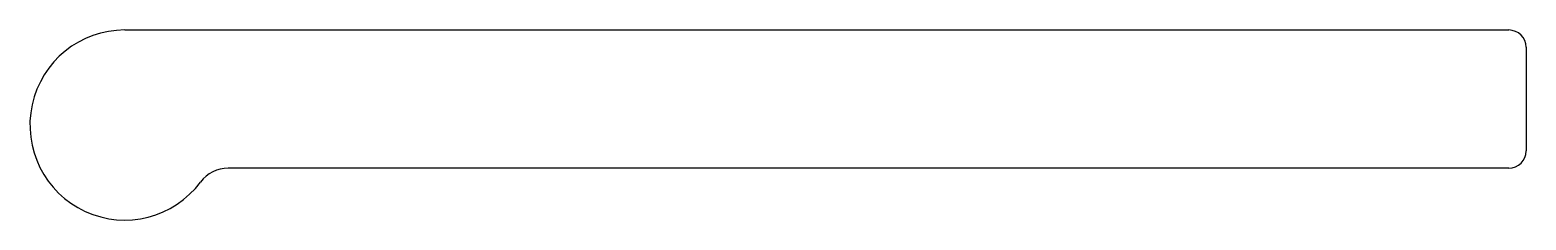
# Model space of a CAD drawing. Extents: x 3072.5 to 3094.2, y 1321.7 to 1324.4.
import ezdxf

# ---------------------------------------------------------------- set-up
doc = ezdxf.new("R2010")
doc.units = 0
doc.layers.get('0').update_dxf_attribs({"linetype": 'CONTINUOUS'})

msp = doc.modelspace()

# ---------------------------------------------------------------- linework, layer by layer
for p, q in [((3073.86, 1324.434), (3093.93, 1324.434)), ((3094.18, 1324.184), (3094.18, 1322.684)), ((3093.93, 1322.434), (3075.36, 1322.434))]:
    msp.add_line(p, q)
for centre, radius, start, end in [((3073.86, 1323.059), 1.375, 90, 323.1301), ((3093.93, 1324.184), 0.25, 0, 90), ((3093.93, 1322.684), 0.25, 270, 0), ((3075.36, 1321.934), 0.5, 90, 143.1301)]:
    msp.add_arc(centre, radius, start, end)

doc.saveas('drawing.dxf')
